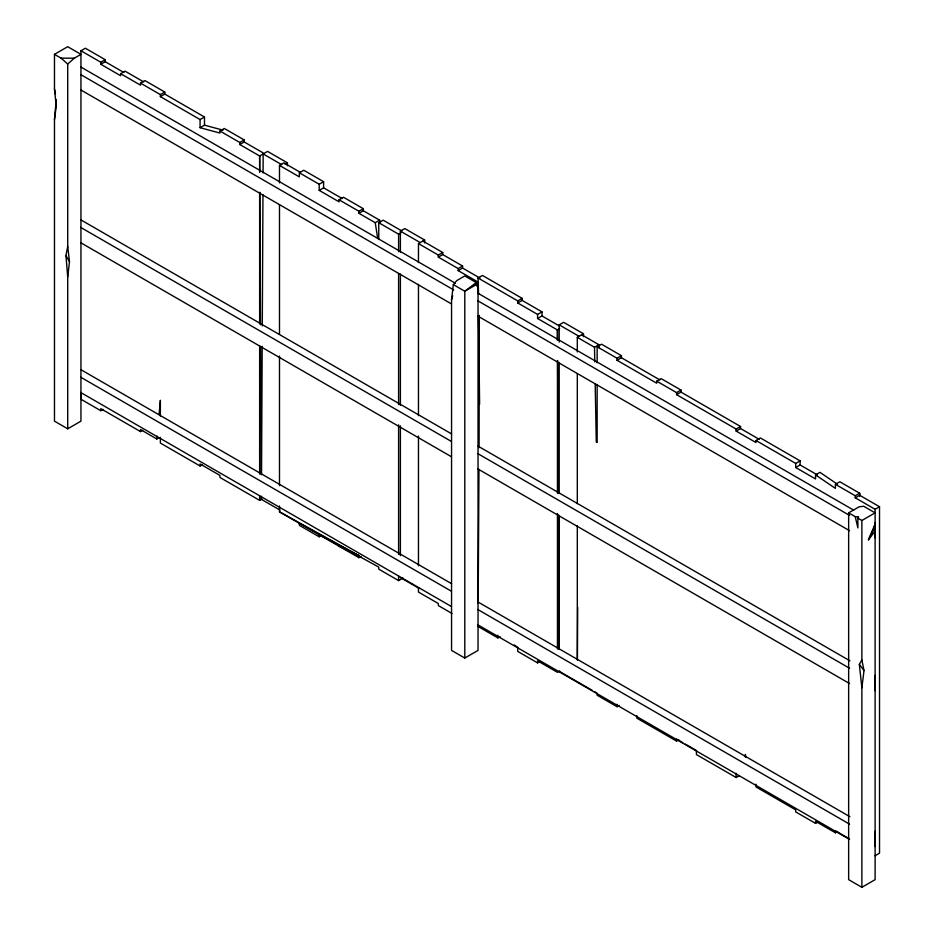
<?xml version="1.0" encoding="UTF-8"?>
<svg xmlns="http://www.w3.org/2000/svg" width="934" height="934" viewBox="0 0 934 934"><rect width="100%" height="100%" fill="white"/><g stroke="black" fill="none" stroke-linecap="round" stroke-linejoin="round"><path stroke-width="1.4" d="M54.476 119.552L56.238 106.301L56.238 99.518L54.476 119.552L54.476 421.152L67.715 428.799L80.943 421.152L80.943 50.775L85.356 48.229L105.215 59.694L105.215 61.726L123.825 72.478M140.509 83.126L160.368 94.591L160.368 96.622L200.074 119.552L200.074 127.701L204.488 125.156L204.488 117.007L164.781 94.077L164.781 92.046L144.922 80.581L140.509 83.126L140.509 85.169L120.661 73.704L120.661 75.736L100.802 64.271L100.802 62.239L80.943 50.775M424.643 242.945L424.643 240.038L404.796 228.573L400.382 231.118L400.382 252.133M478.033 603.119L478.033 598.951M583.481 336.695L583.481 333.777L563.622 322.312L559.209 324.857L559.209 342.042M740.545 426.499L736.132 429.045L676.566 394.65L676.566 392.619L680.979 390.073L680.979 392.105L740.545 426.499L740.545 428.531L759.155 439.284M875.111 846.543L875.111 831.26M875.111 690.646L875.111 675.364M875.111 537.809L875.111 522.526M261.403 499.351L261.415 496.433L261.403 499.351L280.013 510.104M261.532 474.577L262.185 346.327M262.291 325.919L262.956 194.751M263.073 172.883L263.166 153.935L281.776 164.688M478.173 603.201L478.967 469.487M479.095 447.69L479.305 315.517M577.41 659.871L577.679 607.404M287.403 165.762L287.427 162.855L267.579 151.39L264.042 153.433L244.194 141.968L239.781 144.513L239.781 142.482L219.922 131.017L219.922 133.048L200.074 127.701M81.025 393.424L80.943 399.25L100.802 410.703L103.009 409.431M142.715 430.317L140.509 431.59L140.509 429.558L156.83 438.98L157.099 436.12M159.06 414.603L160.368 400.266L160.368 415.957M67.715 428.799L67.715 276.978L69.478 261.695L67.715 246.413L67.715 64.026L61.095 58.165L54.476 54.347L54.476 88.987L56.238 106.301M451.554 299.896L453.329 284.613L456.854 280.539L464.793 275.95L476.27 282.582L478.033 287.672L476.27 284.613L476.27 282.582L464.793 291.233L464.793 658.05L451.554 650.403L451.554 299.896L452.698 295.751M861.872 887.3L861.872 687.844L864.008 670.554L861.872 659.941L861.872 520.495L875.111 512.848L863.693 506.251L859.035 506.847L848.644 512.848L848.644 879.653L861.872 887.3L875.111 879.653L875.111 509.287L855.252 497.822L855.252 495.779L835.405 484.314L835.405 488.389L815.545 474.892L819.959 472.347L837.483 484.256M67.715 276.978L65.952 255.577L67.715 246.413M873.348 530.057L875.111 523.951L868.445 539.805L875.111 531.072L873.348 530.057L868.445 539.805M861.872 687.844L859.35 664.401L861.872 659.941M855.252 516.665L857.879 527.908L857.879 518.183L858.661 516.817L855.252 516.665L848.644 512.848M67.715 64.026L74.335 58.165L80.943 54.347L67.715 46.7L54.476 54.347M100.802 62.239L105.215 59.694M100.802 64.271L105.215 61.726M120.661 73.704L125.063 71.159L143.684 81.9M160.368 94.591L164.781 92.046M160.368 96.622L164.781 94.077M200.074 119.552L204.488 117.007M219.922 131.017L224.335 128.472L244.194 139.925L244.194 141.968M239.781 142.482L244.194 139.925M263.166 153.935L259.64 155.978L239.781 144.513M279.488 182.866L279.488 165.4L283.901 162.855L300.036 172.171M285.08 164.209L287.427 162.855M279.488 165.4L299.347 176.865L299.347 172.79L303.76 170.245L323.608 181.71L323.608 187.816L342.218 198.568M299.347 172.79L319.194 184.255L323.608 181.71M319.194 184.255L319.194 190.361L323.608 187.816M319.194 190.361L339.054 201.826L339.054 199.794L343.467 197.237L363.314 208.702L363.314 210.745L379.648 220.167L380.08 222.969M339.054 199.794L358.901 211.247L363.314 208.702M358.901 211.247L358.901 213.291L363.314 210.745M358.901 213.291L375.234 222.712L379.648 220.167M378.76 239.524L378.76 222.712L383.173 220.167L401.783 230.92M378.76 222.712L398.608 234.177L400.814 232.905M418.467 262.559L418.467 243.599L424.643 240.038M418.467 243.599L438.326 255.064L442.739 252.519L442.739 254.562L462.587 266.015L462.587 268.058L479.959 278.087M438.326 255.064L438.326 257.107L442.739 254.562M156.83 438.98L159.037 437.707M438.326 257.107L458.174 268.572L462.587 266.015M458.174 268.572L458.174 270.603L462.587 268.058M478.57 293.871L478.033 277.993L482.446 275.448L522.153 298.366L522.153 300.409L542 311.874L542 315.949L559.373 325.978M476.27 284.613L464.793 291.233L453.329 284.613M160.368 437.357L160.368 443.055L200.074 465.984L202.281 464.712M478.033 277.993L517.74 300.911L522.153 298.366M517.74 300.911L517.74 302.955L522.153 300.409M517.74 302.955L537.587 314.419L542 311.874M537.587 314.419L537.587 318.494L542 315.949M200.074 465.984L200.074 463.941L219.922 475.406L219.922 477.449L259.64 500.367L261.835 499.095M559.653 328.686L557.446 329.959L537.587 318.494M577.305 351.931L577.305 337.337L583.481 333.777M577.305 337.337L594.503 347.273L598.916 344.728L598.974 347.646M597.153 362.731L597.153 346.771L601.566 344.214L621.425 355.679L621.425 357.722L659.883 379.928M597.153 346.771L617.012 358.224L621.425 355.679M617.012 358.224L617.012 360.267L621.425 357.722M403.021 578.064L398.608 580.609L378.76 569.145L378.76 567.113L299.347 523.297L299.347 525.34L319.194 536.793L321.401 535.521M617.012 360.267L656.719 383.197L656.719 381.154L661.132 378.609L680.979 390.073M279.488 506.006L279.488 511.832L358.901 557.68L361.108 556.407M676.566 394.65L680.979 392.105M736.132 429.045L736.132 431.076L740.545 428.531M736.132 431.076L755.991 442.541L755.991 440.509L760.404 437.964L800.111 460.882L800.111 464.957L817.484 474.986M755.991 440.509L795.698 463.427L800.111 460.882M478.033 626.457L497.88 637.922L500.087 636.649M464.793 658.05L478.033 650.403L478.033 282.068L458.174 270.603M795.698 463.427L795.698 467.502L800.111 464.957M835.405 484.314L839.818 481.769L859.665 493.234L859.7 496.152M514.237 644.962L517.74 647.344L517.74 651.418L537.587 662.883L539.794 661.611M855.252 495.779L859.665 493.234L859.665 495.277L879.524 506.73L879.524 853.162L875.111 855.719M855.252 497.822L859.665 495.277M559.653 671.032L557.446 672.317L537.587 660.852L537.587 662.883M875.111 509.287L879.524 506.73M594.678 691.767L597.153 693.203L597.153 695.235L617.012 706.699L619.219 705.427M636.86 715.713L636.86 718.164L676.566 741.082L678.773 739.81M685.252 744.059L696.425 750.516L696.425 754.59L736.132 777.508L739.448 775.605M755.991 784.221L755.991 786.942L795.698 809.86L795.698 811.903L815.545 823.368L817.752 822.095M815.545 823.368L815.545 821.325L835.405 832.789L837.611 831.517M61.095 58.165L74.335 58.165M204.488 125.156L223.016 130.153M339.054 546.227L358.901 555.648L358.901 557.68M279.488 511.832L358.901 555.648L319.194 534.762L319.194 536.793M422.88 241.054L442.739 252.519M581.707 334.792L598.916 344.728M400.382 231.118L420.23 242.583M559.209 324.857L579.068 336.322M656.719 381.154L676.566 392.619M795.698 467.502L815.545 478.967L815.545 474.892M478.033 293.276L853.688 510.151M80.943 67.073L455.337 283.236M857.879 518.183L861.872 520.495M477.718 300.736L849.59 515.428M80.628 74.533L453.761 289.96M477.718 316.019L849.59 530.71M80.628 89.827L451.239 303.795M478.033 446.113L849.905 660.805M80.943 219.922L451.554 433.89M477.718 453.574L849.59 668.265M80.628 227.371L451.239 441.35M477.718 468.856L849.59 683.56M80.628 242.665L451.239 456.633M80.943 369.701L451.554 583.668M478.033 602.01L849.905 816.701M80.628 377.161L451.239 591.129M477.718 609.47L849.59 824.162M80.628 392.443L451.239 606.411M400.382 577.551L418.992 588.303M559.209 671.289L592.191 690.331M682.777 742.635L676.566 739.051L676.566 741.082M849.053 838.627L835.405 830.746L835.405 832.789M477.718 624.753L849.59 839.444M140.509 431.59L100.802 408.672L100.802 410.703M451.974 613.451L438.326 605.571L438.326 603.539L418.467 592.074L418.467 587.696M859.35 664.401L864.008 670.554M65.952 255.577L69.478 261.695M54.476 88.987L55.48 94.229M375.234 222.712L377.651 238.123M745.682 757.311L745.379 754.439L745.379 757.065M594.503 347.273L594.783 361.855M595.192 383.722L596.277 442.039L597.153 442.541L597.153 384.493M478.033 282.068L478.185 293.708M478.465 315.529L479.609 404.259M557.61 360.582L558.287 493.327M558.404 515.206L559.104 649.41M259.722 171.984L259.64 155.978L259.64 172.031M259.827 192.357L260.504 324.752M260.609 346.584L261.275 474.612M736.132 773.305L736.132 777.508M617.012 704.259L617.012 706.699M577.305 373.822L577.305 503.706M577.305 525.597L577.305 659.848M559.209 362.439L559.209 493.561M559.209 515.416L559.209 649.445M557.446 360.547L557.446 493.117M557.446 513.513L557.446 649.002M497.88 635.202L497.88 637.922M418.467 284.426L418.467 415.653M418.467 436.061L418.467 565.829M400.382 274.024L400.382 405.356M400.382 425.787L400.382 555.66M398.608 234.177L398.608 251.643M398.608 273.475L398.608 404.48M398.608 424.865L398.608 554.411M398.608 576.243L398.608 580.609M279.488 204.698L279.488 334.255M279.488 356.087L279.488 485.633M259.64 192.462L259.64 323.794M259.64 345.685L259.64 474.098M259.64 495.989L259.64 500.367M557.505 340.163L557.446 329.959L557.446 340.151"/></g></svg>
